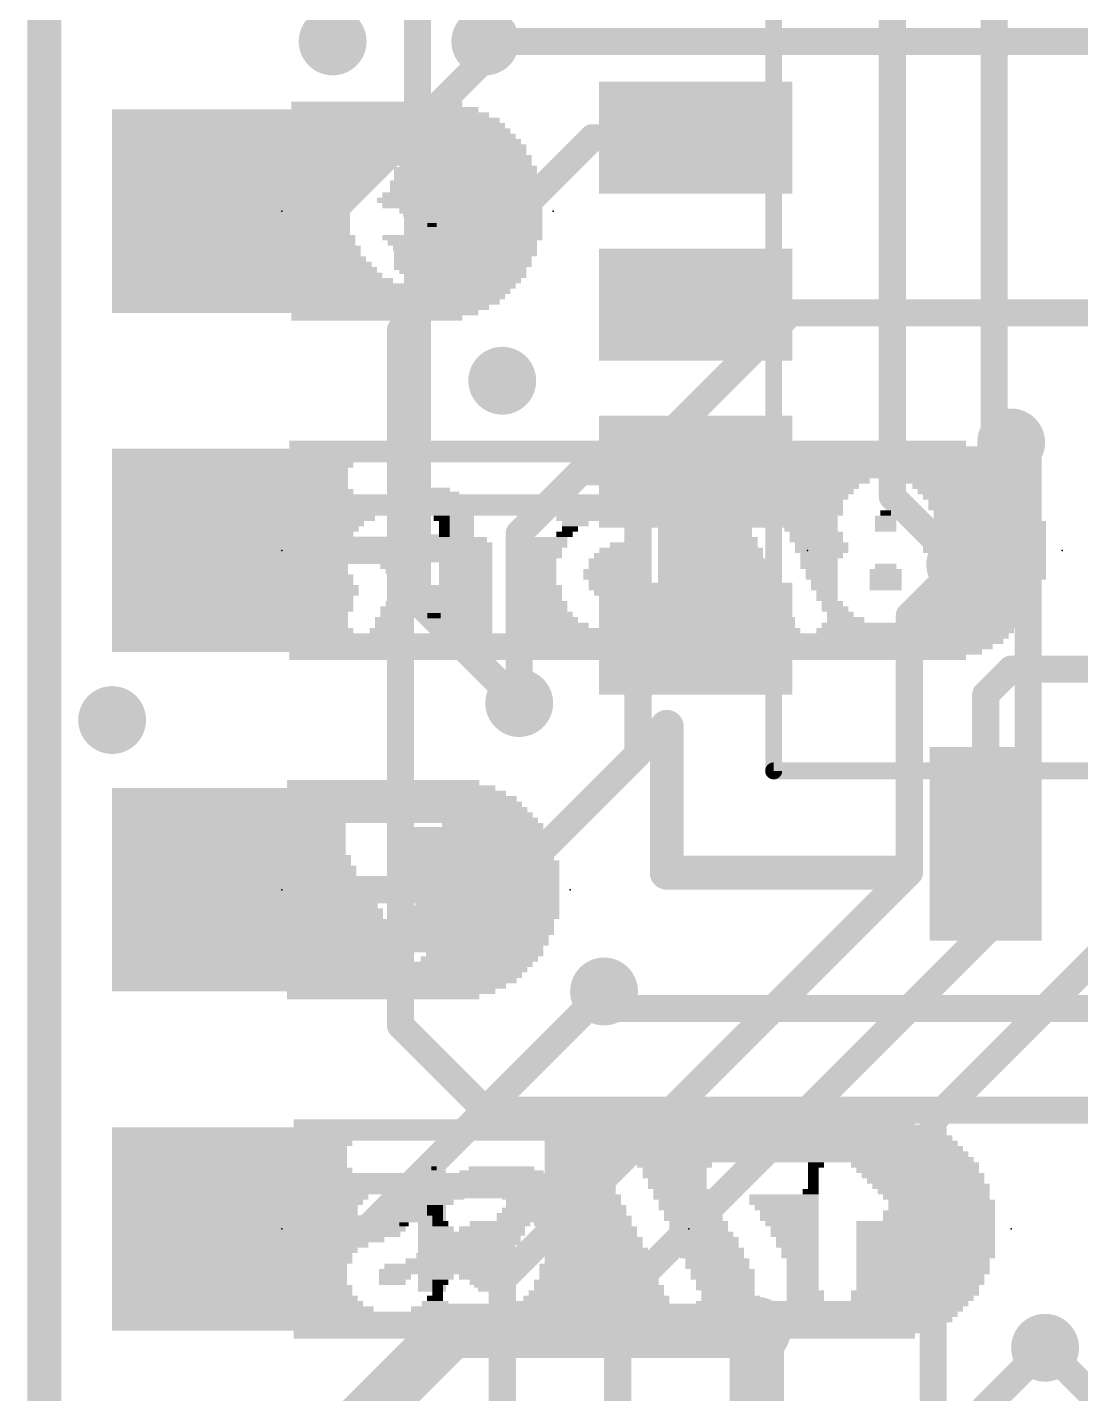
# Model space of a CAD drawing. Extents: x -33 to 53.6, y -19.6 to 58.5.
# Drawn here: x -0.13 to 7.76, y 30.52 to 40.75 of the extents above; entities that cross this region are included whole.
import ezdxf

# ---------------------------------------------------------------- set-up
doc = ezdxf.new("R2010")
doc.units = 0
for name, color, linetype in [('1', 12, 'CONTINUOUS'), ('16', 132, 'CONTINUOUS'), ('17', 110, 'CONTINUOUS'), ('18', 110, 'CONTINUOUS'), ('20', 31, 'CONTINUOUS'), ('21', 41, 'CONTINUOUS'), ('22', 40, 'CONTINUOUS'), ('23', 53, 'CONTINUOUS'), ('24', 53, 'CONTINUOUS'), ('51', 53, 'CONTINUOUS')]:
    doc.layers.add(name, color=color, linetype=linetype)

# ---------------------------------------------------------------- blocks, each defined once
blk = doc.blocks.new('SQUAREP')
blk.add_solid([(-0.5, -0.5), (0.5, -0.5), (-0.5, 0.5), (0.5, 0.5)])
blk = doc.blocks.new('RECT')
blk.add_solid([(-0.5, -0.5), (0.5, -0.5), (-0.5, 0.5), (0.5, 0.5)])
blk = doc.blocks.new('ROUNDV')
at = {"const_width": 0.5}
blk.add_lwpolyline([(0, -0.25, 1), (0, 0.25, 1), (0, -0.25)], format="xyb", dxfattribs=at)

msp = doc.modelspace()

# ---------------------------------------------------------------- linework, layer by layer
at = {"layer": '1'}
for points, const_width in [([(0, 53.213), (0, 0)], 0.254), ([(6.35, 41.1683), (6.35, 37.2313)], 0.2032), ([(7.112, 40.894), (7.112, 37.7647)], 0.2032), ([(3.302, 40.513), (3.302, 40.64)], 0.2032), ([(2.159, 39.37), (3.302, 40.513)], 0.2032), ([(4.1046, 39.9186), (2.667, 38.481)], 0.2032), ([(4.8768, 39.9186), (4.1046, 39.9186)], 0.2032), ([(1.27, 39.37), (2.159, 39.37)], 0.2032), ([(2.667, 38.481), (2.667, 36.83)], 0.2032), ([(7.112, 37.7647), (7.239, 37.6377)], 0.2032), ([(4.0183, 37.4193), (3.556, 36.957)], 0.2032), ([(4.8768, 37.4193), (4.0183, 37.4193)], 0.2032), ([(6.35, 37.2313), (6.858, 36.7233)], 0.2032), ([(3.556, 36.957), (3.556, 35.687)], 0.2032), ([(1.27, 36.83), (2.667, 36.83)], 0.2032), ([(2.667, 36.83), (2.667, 33.274)], 0.2032), ([(7.0485, 35.7505), (7.239, 35.941)], 0.2032), ([(7.239, 35.941), (7.874, 35.941)], 0.2032), ([(7.0485, 34.6329), (7.0485, 35.7505)], 0.2032), ([(4.318, 33.401), (4.191, 33.528)], 0.2032), ([(8.001, 33.401), (4.318, 33.401)], 0.2032), ([(2.667, 33.274), (3.302, 32.639)], 0.2032), ([(3.302, 32.639), (10.2362, 32.639)], 0.2032), ([(1.27, 29.21), (3.048, 30.988)], 0.4064), ([(3.048, 30.988), (5.334, 30.988)], 0.4064), ([(6.731, 30.099), (7.493, 30.861)], 0.2032)]:
    msp.add_lwpolyline(points, dxfattribs=dict(at, const_width=const_width))
for points, const_width in [([(3.3528, 40.64, 1), (3.2512, 40.64)], 0.1016), ([(3.3379, 40.4771, 1), (3.2661, 40.5489)], 0.1016), ([(3.2512, 40.513, 1), (3.3528, 40.513)], 0.1016), ([(4.1046, 39.9694, 1), (4.1046, 39.8678)], 0.1016), ([(4.1406, 39.8827, 1), (4.0687, 39.9546)], 0.1016), ([(4.8768, 39.8678, 1), (4.8768, 39.9694)], 0.1016), ([(1.27, 39.4208, 1), (1.27, 39.3192)], 0.1016), ([(2.1231, 39.4059, 1), (2.1949, 39.3341)], 0.1016), ([(2.159, 39.3192, 1), (2.159, 39.4208)], 0.1016), ([(2.7178, 38.481, 1), (2.6162, 38.481)], 0.1016), ([(2.6311, 38.5169, 1), (2.7029, 38.4451)], 0.1016), ([(7.1479, 37.8006, 1), (7.0761, 37.7288)], 0.1016), ([(7.0612, 37.7647, 1), (7.1628, 37.7647)], 0.1016), ([(7.2031, 37.6018, 1), (7.2749, 37.6736)], 0.1016), ([(4.0183, 37.4701, 1), (4.0183, 37.3685)], 0.1016), ([(4.0542, 37.3834, 1), (3.9824, 37.4552)], 0.1016), ([(4.8768, 37.3685, 1), (4.8768, 37.4701)], 0.1016), ([(6.3859, 37.2672, 1), (6.3141, 37.1954)], 0.1016), ([(6.2992, 37.2313, 1), (6.4008, 37.2313)], 0.1016), ([(3.6068, 36.957, 1), (3.5052, 36.957)], 0.1016), ([(3.5201, 36.9929, 1), (3.5919, 36.9211)], 0.1016), ([(1.27, 36.8808, 1), (1.27, 36.7792)], 0.1016), ([(2.7178, 36.83, 1), (2.6162, 36.83)], 0.1016), ([(2.667, 36.7792, 1), (2.667, 36.8808)], 0.1016), ([(2.6162, 36.83, 1), (2.7178, 36.83)], 0.1016), ([(6.8221, 36.6874, 1), (6.8939, 36.7592)], 0.1016), ([(7.239, 35.9918, 1), (7.239, 35.8902)], 0.1016), ([(7.2749, 35.9051, 1), (7.2031, 35.9769)], 0.1016), ([(7.0993, 35.7505, 1), (6.9977, 35.7505)], 0.1016), ([(7.0126, 35.7864, 1), (7.0844, 35.7146)], 0.1016), ([(3.5052, 35.687, 1), (3.6068, 35.687)], 0.1016), ([(6.9977, 34.6329, 1), (7.0993, 34.6329)], 0.1016), ([(4.2269, 33.5639, 1), (4.1551, 33.4921)], 0.1016), ([(4.318, 33.4518, 1), (4.318, 33.3502)], 0.1016), ([(4.2821, 33.3651, 1), (4.3539, 33.4369)], 0.1016), ([(2.7029, 33.3099, 1), (2.6311, 33.2381)], 0.1016), ([(2.6162, 33.274, 1), (2.7178, 33.274)], 0.1016), ([(3.302, 32.6898, 1), (3.302, 32.5882)], 0.1016), ([(3.2661, 32.6031, 1), (3.3379, 32.6749)], 0.1016), ([(3.048, 31.0896, 1), (3.048, 30.8864)], 0.2032), ([(3.1198, 30.9162, 1), (2.9762, 31.0598)], 0.2032), ([(5.334, 30.8864, 1), (5.334, 31.0896)], 0.2032), ([(7.5289, 30.8251, 1), (7.4571, 30.8969)], 0.1016)]:
    msp.add_lwpolyline(points, format="xyb", dxfattribs=dict(at, const_width=const_width))
at = {"layer": '16'}
for points, const_width in [([(0, 53.213), (0, 0)], 0.254), ([(2.794, 45.466), (2.794, 36.449)], 0.2032), ([(7.874, 40.64), (3.302, 40.64)], 0.2032), ([(5.588, 38.608), (4.445, 37.465)], 0.2032), ([(8.763, 38.608), (5.588, 38.608)], 0.2032), ([(7.366, 37.5107), (7.239, 37.6377)], 0.2032), ([(4.445, 37.465), (4.445, 35.306)], 0.2032), ([(7.366, 37.5107), (7.366, 34.29)], 0.2032), ([(6.477, 36.3423), (6.858, 36.7233)], 0.2032), ([(2.794, 36.449), (3.556, 35.687)], 0.2032), ([(6.477, 36.3423), (6.477, 34.417)], 0.2032), ([(4.445, 35.306), (3.429, 34.29)], 0.2032), ([(3.429, 31.369), (6.477, 34.417)], 0.2032), ([(3.429, 34.29), (1.27, 34.29)], 0.2032), ([(4.2926, 31.2166), (7.366, 34.29)], 0.2032), ([(6.6548, 32.5628), (8.128, 34.036)], 0.2032), ([(4.191, 33.528), (2.413, 31.75)], 0.2032), ([(6.6548, 30.3276), (6.6548, 32.5628)], 0.2032), ([(2.413, 31.75), (1.27, 31.75)], 0.2032), ([(3.429, 31.369), (3.429, 8.89)], 0.2032), ([(4.2926, 8.3566), (4.2926, 31.2166)], 0.2032), ([(5.334, 30.988), (5.334, 23.241)], 0.4064), ([(7.493, 30.861), (8.509, 29.845)], 0.2032)]:
    msp.add_lwpolyline(points, dxfattribs=dict(at, const_width=const_width))
for points, const_width in [([(3.302, 40.6908, 1), (3.302, 40.5892)], 0.1016), ([(5.588, 38.6588, 1), (5.588, 38.5572)], 0.1016), ([(5.6239, 38.5721, 1), (5.5521, 38.6439)], 0.1016), ([(7.2749, 37.6736, 1), (7.2031, 37.6018)], 0.1016), ([(4.4958, 37.465, 1), (4.3942, 37.465)], 0.1016), ([(4.4091, 37.5009, 1), (4.4809, 37.4291)], 0.1016), ([(7.4168, 37.5107, 1), (7.3152, 37.5107)], 0.1016), ([(7.3301, 37.4748, 1), (7.4019, 37.5466)], 0.1016), ([(6.8939, 36.6874, 1), (6.8221, 36.7592)], 0.1016), ([(2.8299, 36.4849, 1), (2.7581, 36.4131)], 0.1016), ([(2.7432, 36.449, 1), (2.8448, 36.449)], 0.1016), ([(6.5278, 36.3423, 1), (6.4262, 36.3423)], 0.1016), ([(6.4411, 36.3782, 1), (6.5129, 36.3064)], 0.1016), ([(3.5201, 35.6511, 1), (3.5919, 35.7229)], 0.1016), ([(4.4809, 35.2701, 1), (4.4091, 35.3419)], 0.1016), ([(4.3942, 35.306, 1), (4.4958, 35.306)], 0.1016), ([(6.5129, 34.3811, 1), (6.4411, 34.4529)], 0.1016), ([(1.27, 34.3408, 1), (1.27, 34.2392)], 0.1016), ([(3.3931, 34.3259, 1), (3.4649, 34.2541)], 0.1016), ([(3.429, 34.2392, 1), (3.429, 34.3408)], 0.1016), ([(6.4262, 34.417, 1), (6.5278, 34.417)], 0.1016), ([(7.4019, 34.2541, 1), (7.3301, 34.3259)], 0.1016), ([(7.3152, 34.29, 1), (7.4168, 34.29)], 0.1016), ([(4.2269, 33.4921, 1), (4.1551, 33.5639)], 0.1016), ([(6.7056, 32.5628, 1), (6.604, 32.5628)], 0.1016), ([(6.6189, 32.5987, 1), (6.6907, 32.5269)], 0.1016), ([(1.27, 31.8008, 1), (1.27, 31.6992)], 0.1016), ([(2.3771, 31.7859, 1), (2.4489, 31.7141)], 0.1016), ([(2.413, 31.6992, 1), (2.413, 31.8008)], 0.1016), ([(3.4798, 31.369, 1), (3.3782, 31.369)], 0.1016), ([(3.3931, 31.4049, 1), (3.4649, 31.3331)], 0.1016), ([(4.3434, 31.2166, 1), (4.2418, 31.2166)], 0.1016), ([(4.2567, 31.2525, 1), (4.3285, 31.1807)], 0.1016), ([(5.4356, 30.988, 1), (5.2324, 30.988)], 0.2032), ([(7.5289, 30.8969, 1), (7.4571, 30.8251)], 0.1016)]:
    msp.add_lwpolyline(points, format="xyb", dxfattribs=dict(at, const_width=const_width))
at = {"layer": '20', "const_width": 0.2032}
msp.add_lwpolyline([(0, 55.88), (0, 2.54)], dxfattribs=at)
at = {"layer": '21', "const_width": 0.254}
for points in [[(4.6609, 34.417), (4.6609, 35.5092)], [(6.4008, 34.417), (4.6609, 34.417)]]:
    msp.add_lwpolyline(points, dxfattribs=at)
at = {"layer": '21', "const_width": 0.127}
for points in [[(4.7244, 35.5092, 1), (4.5974, 35.5092)], [(4.6609, 34.4805, 1), (4.6609, 34.3535)], [(4.5974, 34.417, 1), (4.7244, 34.417)], [(6.4008, 34.3535, 1), (6.4008, 34.4805)]]:
    msp.add_lwpolyline(points, format="xyb", dxfattribs=at)
at = {"layer": '23'}
for p in [(1.778, 39.37), (1.778, 36.83), (1.778, 34.29), (1.778, 31.75)]:
    msp.add_point(p, dxfattribs=at)
at = {"layer": '24'}
for p in [(3.81, 39.37), (5.715, 36.83), (7.62, 36.83), (3.937, 34.29), (4.826, 31.75), (7.239, 31.75)]:
    msp.add_point(p, dxfattribs=at)
at = {"layer": '51', "const_width": 0.127}
for points in [[(5.461, 35.179), (5.461, 49.6062)], [(17.399, 35.179), (5.461, 35.179)]]:
    msp.add_lwpolyline(points, dxfattribs=at)
at = {"layer": '51', "const_width": 0.0635}
for points in [[(5.461, 35.2108, 1), (5.461, 35.1472)], [(5.4293, 35.179, 1), (5.4928, 35.179)]]:
    msp.add_lwpolyline(points, format="xyb", dxfattribs=at)

# ---------------------------------------------------------------- block references
at = {"layer": '1', "xscale": 1.4478, "yscale": 0.8382}
for p in [(4.8768, 39.9186), (4.8768, 38.669), (4.8768, 37.4193), (4.8768, 36.1696)]:
    msp.add_blockref('RECT', p, dxfattribs=at)
at = {"layer": '1', "xscale": 1.4478, "yscale": 0.8382, "rotation": 90}
msp.add_blockref('RECT', (7.0485, 34.6329), dxfattribs=at)
at = {"layer": '17', "xscale": 1.524, "yscale": 1.524, "rotation": 90}
for p in [(1.27, 39.37), (1.27, 39.37), (1.27, 36.83), (1.27, 36.83), (1.27, 34.29), (1.27, 34.29), (1.27, 31.75), (1.27, 31.75)]:
    msp.add_blockref('SQUAREP', p, dxfattribs=at)
at = {"layer": '18', "xscale": 0.508, "yscale": 0.508}
for p in [(2.159, 40.64), (2.159, 40.64), (3.302, 40.64), (3.302, 40.64), (3.429, 38.1), (3.429, 38.1), (7.239, 37.6377), (7.239, 37.6377), (6.858, 36.7233), (6.858, 36.7233), (3.556, 35.687), (3.556, 35.687), (0.508, 35.56), (0.508, 35.56), (4.191, 33.528), (4.191, 33.528), (5.334, 30.988), (5.334, 30.988), (7.493, 30.861), (7.493, 30.861)]:
    msp.add_blockref('ROUNDV', p, dxfattribs=at)
at = {"layer": '21'}
for p, xscale, yscale in [((2.918, 39.79), 0.38, 0.04), ((2.918, 39.825), 0.24, 0.03), ((2.898, 39.685), 0.56, 0.03), ((2.918, 39.72), 0.52, 0.04), ((2.918, 39.755), 0.46, 0.03), ((2.708, 39.58), 0.24, 0.04), ((2.918, 39.65), 0.6, 0.04), ((2.743, 39.615), 0.25, 0.03), ((3.093, 39.615), 0.25, 0.03), ((3.128, 39.58), 0.24, 0.04), ((2.708, 39.545), 0.24, 0.03), ((2.708, 39.51), 0.24, 0.04), ((2.728, 39.475), 0.28, 0.03), ((3.093, 39.475), 0.31, 0.03), ((3.128, 39.545), 0.24, 0.03), ((3.128, 39.51), 0.24, 0.04), ((2.933, 39.44), 0.63, 0.04), ((2.933, 39.405), 0.63, 0.03), ((2.953, 39.37), 0.59, 0.04), ((2.968, 39.335), 0.56, 0.03), ((2.988, 39.3), 0.46, 0.04), ((2.903, 39.265), 0.07, 0.03), ((3.093, 39.265), 0.25, 0.03), ((3.038, 39.16), 0.28, 0.04), ((3.058, 39.195), 0.24, 0.03), ((3.093, 39.23), 0.25, 0.04), ((2.883, 39.09), 0.53, 0.04), ((2.938, 39.125), 0.42, 0.03), ((2.863, 39.055), 0.49, 0.03), ((2.848, 39.02), 0.46, 0.04), ((2.828, 38.985), 0.42, 0.03), ((2.793, 38.95), 0.35, 0.04), ((2.778, 38.915), 0.24, 0.03), ((2.918, 37.25), 0.38, 0.04), ((2.918, 37.285), 0.24, 0.03), ((2.918, 37.145), 0.6, 0.03), ((2.918, 37.11), 0.6, 0.04), ((2.918, 37.18), 0.52, 0.04), ((2.918, 37.215), 0.46, 0.03), ((2.743, 37.075), 0.25, 0.03), ((2.723, 37.04), 0.21, 0.04), ((3.078, 37.075), 0.28, 0.03), ((3.113, 37.04), 0.21, 0.04), ((2.708, 37.005), 0.24, 0.03), ((2.743, 36.97), 0.25, 0.04), ((2.918, 36.935), 0.6, 0.03), ((3.093, 36.97), 0.25, 0.04), ((3.113, 37.005), 0.21, 0.03), ((2.918, 36.9), 0.52, 0.04), ((2.918, 36.865), 0.52, 0.03), ((2.918, 36.83), 0.52, 0.04), ((2.728, 36.725), 0.28, 0.03), ((2.918, 36.795), 0.6, 0.03), ((2.918, 36.76), 0.6, 0.04), ((3.108, 36.725), 0.28, 0.03), ((2.708, 36.69), 0.24, 0.04), ((2.708, 36.655), 0.24, 0.03), ((2.708, 36.62), 0.24, 0.04), ((3.128, 36.69), 0.24, 0.04), ((3.128, 36.655), 0.24, 0.03), ((3.128, 36.62), 0.24, 0.04), ((2.708, 36.585), 0.24, 0.03), ((2.918, 36.55), 0.66, 0.04), ((2.918, 36.515), 0.6, 0.03), ((3.128, 36.585), 0.24, 0.03), ((2.918, 36.48), 0.6, 0.04), ((2.918, 36.445), 0.52, 0.03), ((2.918, 36.41), 0.46, 0.04), ((2.918, 36.375), 0.32, 0.03), ((2.918, 36.34), 0.1, 0.04), ((2.918, 34.71), 0.66, 0.04), ((2.918, 34.675), 0.66, 0.03), ((2.933, 34.745), 0.49, 0.03), ((2.918, 34.64), 0.66, 0.04), ((2.918, 34.605), 0.66, 0.03), ((2.918, 34.57), 0.66, 0.04), ((2.933, 34.535), 0.63, 0.03), ((3.093, 34.5), 0.25, 0.04), ((3.093, 34.465), 0.25, 0.03), ((3.008, 34.36), 0.28, 0.04), ((3.038, 34.395), 0.28, 0.03), ((3.058, 34.43), 0.24, 0.04), ((2.968, 34.29), 0.28, 0.04), ((2.968, 34.255), 0.28, 0.03), ((3.008, 34.325), 0.28, 0.03), ((2.898, 34.15), 0.28, 0.04), ((2.938, 34.22), 0.28, 0.04), ((2.918, 34.185), 0.24, 0.03), ((2.868, 34.08), 0.28, 0.04), ((2.883, 34.115), 0.25, 0.03), ((2.848, 34.045), 0.24, 0.03), ((2.848, 34.01), 0.24, 0.04), ((2.848, 33.975), 0.24, 0.03), ((2.833, 33.94), 0.21, 0.04), ((2.833, 33.905), 0.21, 0.03), ((2.833, 33.87), 0.21, 0.04), ((2.833, 33.835), 0.21, 0.03), ((2.918, 32.205), 0.04, 0.03), ((3.423, 32.205), 0.49, 0.03), ((2.868, 32.1), 0.28, 0.04), ((2.903, 32.135), 0.21, 0.03), ((2.918, 32.17), 0.18, 0.04), ((3.428, 32.135), 0.7, 0.03), ((3.428, 32.1), 0.7, 0.04), ((3.423, 32.17), 0.63, 0.04), ((2.833, 32.03), 0.35, 0.04), ((2.848, 32.065), 0.32, 0.03), ((3.428, 32.065), 0.7, 0.03), ((3.408, 32.03), 0.66, 0.04), ((2.778, 31.925), 0.46, 0.03), ((2.798, 31.96), 0.42, 0.04), ((2.813, 31.995), 0.39, 0.03), ((3.423, 31.995), 0.63, 0.03), ((3.598, 31.96), 0.28, 0.04), ((3.583, 31.925), 0.25, 0.03), ((2.778, 31.89), 0.46, 0.04), ((2.798, 31.855), 0.42, 0.03), ((2.813, 31.82), 0.39, 0.04), ((3.528, 31.855), 0.28, 0.03), ((3.528, 31.82), 0.28, 0.04), ((3.568, 31.89), 0.28, 0.04), ((2.693, 31.785), 0.07, 0.03), ((2.903, 31.785), 0.21, 0.03), ((2.903, 31.75), 0.21, 0.04), ((2.903, 31.715), 0.21, 0.03), ((3.458, 31.715), 0.28, 0.03), ((3.498, 31.785), 0.28, 0.03), ((3.478, 31.75), 0.24, 0.04), ((2.903, 31.68), 0.21, 0.04), ((2.903, 31.645), 0.21, 0.03), ((2.903, 31.61), 0.21, 0.04), ((3.388, 31.61), 0.28, 0.04), ((3.428, 31.68), 0.28, 0.04), ((3.428, 31.645), 0.28, 0.03), ((2.903, 31.575), 0.21, 0.03), ((2.903, 31.54), 0.21, 0.04), ((2.903, 31.505), 0.21, 0.03), ((3.358, 31.505), 0.28, 0.03), ((3.373, 31.575), 0.25, 0.03), ((3.373, 31.54), 0.25, 0.04), ((2.903, 31.47), 0.21, 0.04), ((2.903, 31.435), 0.21, 0.03), ((2.903, 31.4), 0.21, 0.04), ((3.338, 31.47), 0.24, 0.04), ((3.338, 31.435), 0.24, 0.03), ((3.338, 31.4), 0.24, 0.04), ((2.903, 31.365), 0.21, 0.03), ((2.903, 31.33), 0.21, 0.04), ((2.903, 31.295), 0.21, 0.03), ((3.338, 31.365), 0.24, 0.03), ((3.338, 31.33), 0.24, 0.04), ((3.338, 31.295), 0.18, 0.03)]:
    msp.add_blockref('RECT', p, dxfattribs=dict(at, xscale=xscale, yscale=yscale))
at = {"layer": '22', "yscale": 0.04, "rotation": 180}
for p, xscale in [((2.49, 40.17), 1.28), ((2.55, 40.13), 1.4), ((2.59, 40.09), 1.48), ((2.63, 40.05), 1.56), ((2.65, 40.01), 1.6), ((2.67, 39.97), 1.64), ((2.69, 39.93), 1.68), ((2.71, 39.89), 1.72), ((2.73, 39.85), 1.76), ((2.73, 39.81), 1.76), ((2.75, 39.77), 1.8), ((2.75, 39.73), 1.8), ((2.15, 39.69), 0.6), ((3.21, 39.69), 0.96), ((2.13, 39.65), 0.56), ((2.11, 39.61), 0.52), ((2.09, 39.57), 0.48), ((3.25, 39.65), 0.88), ((3.27, 39.61), 0.84), ((3.29, 39.57), 0.88), ((2.09, 39.53), 0.48), ((2.07, 39.49), 0.44), ((2.61, 39.49), 0.16), ((3.31, 39.53), 0.84), ((3.31, 39.49), 0.84), ((2.07, 39.45), 0.44), ((2.07, 39.41), 0.44), ((2.07, 39.37), 0.44), ((2.59, 39.45), 0.2), ((2.61, 39.41), 0.16), ((3.31, 39.45), 0.84), ((3.31, 39.41), 0.84), ((3.31, 39.37), 0.84), ((2.07, 39.33), 0.44), ((2.07, 39.29), 0.44), ((3.29, 39.33), 0.88), ((3.29, 39.29), 0.88), ((2.07, 39.25), 0.44), ((2.07, 39.21), 0.44), ((2.09, 39.17), 0.48), ((3.13, 39.17), 1.2), ((3.27, 39.25), 0.92), ((2.09, 39.13), 0.48), ((2.11, 39.09), 0.52), ((3.13, 39.13), 1.12), ((3.15, 39.09), 1.08), ((2.11, 39.05), 0.52), ((2.13, 39.01), 0.56), ((2.15, 38.97), 0.6), ((3.25, 39.01), 0.8), ((3.27, 38.97), 0.76), ((2.17, 38.93), 0.64), ((2.19, 38.89), 0.68), ((2.23, 38.85), 0.76), ((3.21, 38.85), 0.72), ((3.25, 38.93), 0.72), ((3.25, 38.89), 0.72), ((2.69, 38.81), 1.68), ((2.67, 38.77), 1.64), ((2.65, 38.73), 1.6), ((2.63, 38.69), 1.56), ((2.59, 38.65), 1.48), ((2.55, 38.61), 1.4), ((2.49, 38.57), 1.28), ((3.455, 37.63), 3.24), ((5.82, 37.63), 2.16), ((3.455, 37.59), 3.24), ((3.455, 37.55), 3.24), ((5.88, 37.59), 2.28), ((5.92, 37.55), 2.36), ((3.455, 37.51), 3.24), ((2.075, 37.47), 0.48), ((2.055, 37.43), 0.44), ((4.855, 37.47), 0.44), ((4.875, 37.43), 0.4), ((5.96, 37.51), 2.44), ((5.98, 37.47), 2.48), ((6, 37.43), 2.52), ((2.055, 37.39), 0.44), ((2.055, 37.35), 0.44), ((4.875, 37.39), 0.4), ((4.875, 37.35), 0.4), ((4.98, 37.39), 0.48), ((4.96, 37.35), 0.44), ((6.32, 37.39), 1.96), ((5.78, 37.35), 0.8), ((6.88, 37.35), 0.92), ((2.055, 37.31), 0.44), ((2.075, 37.27), 0.48), ((3.455, 37.23), 3.24), ((4.855, 37.27), 0.44), ((4.875, 37.31), 0.4), ((4.94, 37.31), 0.4), ((4.94, 37.27), 0.4), ((4.96, 37.23), 0.44), ((5.74, 37.31), 0.72), ((5.74, 37.27), 0.64), ((5.72, 37.23), 0.6), ((6.94, 37.31), 0.88), ((6.96, 37.27), 0.84), ((7, 37.23), 0.84), ((3.455, 37.19), 3.24), ((3.455, 37.15), 3.24), ((3.455, 37.11), 3.24), ((4.96, 37.19), 0.44), ((4.98, 37.15), 0.48), ((4.98, 37.11), 0.48), ((5.72, 37.19), 0.52), ((5.72, 37.15), 0.52), ((5.74, 37.11), 0.48), ((6.3, 37.11), 0.08), ((7.02, 37.19), 0.8), ((7.04, 37.15), 0.84), ((7.06, 37.11), 0.8), ((2.155, 37.07), 0.64), ((2.115, 37.03), 0.56), ((2.975, 37.07), 0.12), ((2.995, 37.03), 0.08), ((3.995, 37.07), 0.32), ((3.975, 37.03), 0.2), ((4.835, 37.07), 0.48), ((4.835, 37.03), 0.48), ((5, 37.07), 0.52), ((5, 37.03), 0.52), ((5.72, 37.07), 0.44), ((5.74, 37.03), 0.4), ((6.3, 37.07), 0.16), ((6.3, 37.03), 0.16), ((7.06, 37.07), 0.8), ((7.08, 37.03), 0.84), ((2.095, 36.99), 0.52), ((2.075, 36.95), 0.48), ((2.075, 36.91), 0.48), ((2.995, 36.99), 0.08), ((2.995, 36.95), 0.08), ((3.135, 36.91), 0.36), ((3.735, 36.91), 0.36), ((3.895, 36.95), 0.12), ((3.935, 36.99), 0.12), ((4.835, 36.99), 0.48), ((4.835, 36.95), 0.48), ((4.835, 36.91), 0.48), ((5.02, 36.99), 0.56), ((5.02, 36.95), 0.56), ((5.04, 36.91), 0.6), ((5.74, 36.99), 0.4), ((5.78, 36.95), 0.4), ((5.78, 36.91), 0.4), ((6.3, 36.99), 0.16), ((7.06, 36.95), 0.88), ((7.06, 36.91), 0.88), ((7.08, 36.99), 0.84), ((2.055, 36.87), 0.44), ((2.055, 36.83), 0.44), ((2.635, 36.83), 0.24), ((2.635, 36.87), 0.16), ((3.155, 36.87), 0.4), ((3.155, 36.83), 0.4), ((3.735, 36.87), 0.36), ((3.715, 36.83), 0.32), ((4.275, 36.83), 0.24), ((4.315, 36.87), 0.16), ((4.835, 36.87), 0.48), ((4.835, 36.83), 0.48), ((5.04, 36.87), 0.6), ((5.06, 36.83), 0.64), ((5.82, 36.87), 0.4), ((5.82, 36.83), 0.4), ((7.04, 36.87), 0.92), ((7.04, 36.83), 0.92), ((2.055, 36.79), 0.44), ((2.055, 36.75), 0.44), ((2.055, 36.71), 0.44), ((2.615, 36.79), 0.28), ((2.615, 36.75), 0.28), ((2.635, 36.71), 0.24), ((3.155, 36.79), 0.4), ((3.155, 36.75), 0.4), ((3.155, 36.71), 0.4), ((3.715, 36.79), 0.32), ((3.695, 36.75), 0.28), ((3.695, 36.71), 0.28), ((4.235, 36.75), 0.32), ((4.235, 36.71), 0.32), ((4.255, 36.79), 0.28), ((4.835, 36.79), 0.48), ((4.835, 36.75), 0.48), ((4.835, 36.71), 0.48), ((5.06, 36.79), 0.64), ((5.08, 36.75), 0.68), ((5.08, 36.71), 0.68), ((5.82, 36.79), 0.32), ((5.8, 36.75), 0.28), ((5.8, 36.71), 0.28), ((6.3, 36.71), 0.16), ((7.06, 36.79), 0.88), ((7.08, 36.75), 0.84), ((7.08, 36.71), 0.84), ((2.055, 36.67), 0.44), ((2.075, 36.63), 0.48), ((2.635, 36.67), 0.16), ((3.155, 36.67), 0.4), ((3.155, 36.63), 0.4), ((3.695, 36.67), 0.28), ((3.695, 36.63), 0.28), ((4.215, 36.67), 0.36), ((4.215, 36.63), 0.36), ((4.835, 36.67), 0.48), ((4.835, 36.63), 0.48), ((5.1, 36.67), 0.72), ((5.1, 36.63), 0.72), ((5.82, 36.67), 0.24), ((5.82, 36.63), 0.24), ((6.3, 36.67), 0.24), ((6.3, 36.63), 0.24), ((7.08, 36.67), 0.84), ((7.1, 36.63), 0.8), ((2.075, 36.59), 0.48), ((2.095, 36.55), 0.52), ((2.095, 36.51), 0.52), ((3.155, 36.59), 0.4), ((3.155, 36.55), 0.4), ((3.155, 36.51), 0.4), ((3.695, 36.59), 0.28), ((3.715, 36.55), 0.32), ((3.715, 36.51), 0.32), ((4.235, 36.59), 0.32), ((4.235, 36.55), 0.32), ((4.255, 36.51), 0.28), ((4.835, 36.59), 0.48), ((4.835, 36.55), 0.48), ((4.835, 36.51), 0.48), ((5.1, 36.59), 0.72), ((5.12, 36.55), 0.76), ((5.12, 36.51), 0.76), ((5.84, 36.59), 0.2), ((5.84, 36.55), 0.2), ((5.86, 36.51), 0.16), ((6.3, 36.59), 0.24), ((6.3, 36.55), 0.24), ((7.06, 36.59), 0.8), ((7.06, 36.55), 0.8), ((7.06, 36.51), 0.8), ((2.075, 36.47), 0.48), ((2.075, 36.43), 0.48), ((2.655, 36.43), 0.2), ((3.155, 36.47), 0.4), ((3.155, 36.43), 0.4), ((3.715, 36.47), 0.32), ((3.735, 36.43), 0.36), ((4.275, 36.47), 0.24), ((4.315, 36.43), 0.16), ((4.835, 36.47), 0.48), ((4.835, 36.43), 0.48), ((5.14, 36.47), 0.8), ((5.14, 36.43), 0.8), ((5.86, 36.47), 0.16), ((5.9, 36.43), 0.16), ((7.02, 36.43), 0.8), ((7.04, 36.47), 0.76), ((2.075, 36.39), 0.48), ((2.055, 36.35), 0.44), ((2.055, 36.31), 0.44), ((2.615, 36.31), 0.28), ((2.635, 36.39), 0.24), ((2.635, 36.35), 0.24), ((3.155, 36.39), 0.4), ((3.155, 36.35), 0.4), ((3.155, 36.31), 0.4), ((3.735, 36.39), 0.36), ((3.755, 36.35), 0.4), ((3.775, 36.31), 0.44), ((4.835, 36.39), 0.48), ((4.835, 36.35), 0.48), ((4.835, 36.31), 0.48), ((5.16, 36.39), 0.84), ((5.16, 36.35), 0.84), ((5.18, 36.31), 0.88), ((5.92, 36.39), 0.2), ((5.96, 36.35), 0.2), ((6, 36.31), 0.28), ((6.9, 36.31), 0.88), ((6.96, 36.35), 0.84), ((6.98, 36.39), 0.8), ((2.055, 36.27), 0.44), ((2.075, 36.23), 0.48), ((3.455, 36.19), 3.24), ((2.595, 36.23), 0.32), ((2.615, 36.27), 0.28), ((3.135, 36.23), 0.44), ((3.155, 36.27), 0.4), ((3.835, 36.23), 0.64), ((3.815, 36.27), 0.52), ((4.815, 36.23), 0.52), ((4.835, 36.27), 0.48), ((5.18, 36.27), 0.88), ((5.2, 36.23), 0.92), ((5.98, 36.19), 2.48), ((6.52, 36.23), 1.48), ((6.56, 36.27), 1.48), ((3.455, 36.15), 3.24), ((3.455, 36.11), 3.24), ((5.96, 36.15), 2.44), ((5.92, 36.11), 2.36), ((3.455, 36.07), 3.24), ((3.455, 36.03), 3.24), ((5.88, 36.07), 2.28), ((5.82, 36.03), 2.16), ((2.537, 35.09), 1.44), ((2.597, 35.05), 1.56), ((2.637, 35.01), 1.64), ((2.677, 34.97), 1.72), ((2.697, 34.93), 1.76), ((2.717, 34.89), 1.8), ((2.737, 34.85), 1.84), ((2.757, 34.81), 1.88), ((2.037, 34.77), 0.44), ((3.357, 34.77), 0.76), ((2.037, 34.73), 0.44), ((2.037, 34.69), 0.44), ((3.377, 34.73), 0.72), ((3.397, 34.69), 0.76), ((2.037, 34.65), 0.44), ((2.037, 34.61), 0.44), ((2.037, 34.57), 0.44), ((3.397, 34.57), 0.84), ((3.397, 34.65), 0.76), ((3.417, 34.61), 0.8), ((2.057, 34.53), 0.48), ((2.057, 34.49), 0.48), ((2.077, 34.45), 0.52), ((3.197, 34.53), 1.24), ((3.217, 34.49), 1.28), ((3.237, 34.45), 1.24), ((2.077, 34.41), 0.52), ((2.097, 34.37), 0.56), ((3.257, 34.41), 1.2), ((3.257, 34.37), 1.2), ((2.117, 34.33), 0.6), ((2.117, 34.29), 0.6), ((2.137, 34.25), 0.64), ((3.277, 34.33), 1.16), ((3.297, 34.29), 1.12), ((3.297, 34.25), 1.12), ((2.137, 34.21), 0.64), ((2.157, 34.17), 0.68), ((3.317, 34.21), 1.08), ((3.317, 34.17), 1.08), ((2.177, 34.13), 0.72), ((2.177, 34.09), 0.72), ((2.197, 34.05), 0.76), ((3.337, 34.13), 1.04), ((3.337, 34.09), 1.04), ((2.197, 34.01), 0.76), ((2.197, 33.97), 0.76), ((3.337, 34.01), 0.96), ((3.337, 33.97), 0.96), ((2.217, 33.93), 0.8), ((2.217, 33.89), 0.8), ((2.217, 33.85), 0.8), ((3.317, 33.93), 0.92), ((3.317, 33.89), 0.92), ((3.297, 33.85), 0.88), ((2.217, 33.81), 0.8), ((2.237, 33.77), 0.84), ((3.257, 33.77), 0.88), ((3.297, 33.81), 0.88), ((2.737, 33.73), 1.84), ((2.717, 33.69), 1.8), ((2.697, 33.65), 1.76), ((2.677, 33.61), 1.72), ((2.637, 33.57), 1.64), ((2.597, 33.53), 1.56), ((2.537, 33.49), 1.44), ((3.006, 32.55), 2.28), ((3.006, 32.51), 2.28), ((5.159, 32.55), 2.72), ((5.219, 32.51), 2.84), ((3.006, 32.47), 2.28), ((3.006, 32.43), 2.28), ((5.259, 32.47), 2.92), ((5.299, 32.43), 3), ((2.086, 32.39), 0.44), ((2.066, 32.35), 0.4), ((2.066, 32.31), 0.4), ((3.946, 32.39), 0.4), ((3.946, 32.35), 0.4), ((3.946, 32.31), 0.4), ((5.319, 32.39), 3.04), ((5.339, 32.35), 3.08), ((4.039, 32.31), 0.48), ((5.659, 32.31), 2.52), ((2.066, 32.27), 0.4), ((2.066, 32.23), 0.4), ((3.946, 32.27), 0.4), ((3.946, 32.23), 0.4), ((4.019, 32.27), 0.44), ((3.999, 32.23), 0.4), ((5.699, 32.27), 2.52), ((4.719, 32.23), 0.56), ((5.779, 32.23), 0.12), ((6.519, 32.23), 0.96), ((2.086, 32.19), 0.44), ((3.006, 32.15), 2.28), ((3.006, 32.11), 2.28), ((3.946, 32.19), 0.4), ((3.999, 32.19), 0.4), ((4.019, 32.15), 0.44), ((4.019, 32.11), 0.44), ((4.719, 32.19), 0.48), ((4.719, 32.15), 0.48), ((4.739, 32.11), 0.44), ((5.759, 32.19), 0.08), ((5.759, 32.15), 0.08), ((5.759, 32.11), 0.08), ((6.539, 32.19), 0.92), ((6.579, 32.15), 0.92), ((6.599, 32.11), 0.88), ((3.006, 32.07), 2.28), ((3.006, 32.03), 2.28), ((4.039, 32.07), 0.48), ((4.039, 32.03), 0.48), ((4.739, 32.07), 0.44), ((4.779, 32.03), 0.44), ((5.739, 32.03), 0.12), ((5.759, 32.07), 0.08), ((6.639, 32.07), 0.88), ((6.659, 32.03), 0.84), ((2.146, 31.99), 0.56), ((2.126, 31.95), 0.52), ((2.106, 31.91), 0.48), ((2.946, 31.99), 0.4), ((2.946, 31.95), 0.24), ((2.926, 31.91), 0.12), ((3.786, 31.99), 0.72), ((3.826, 31.95), 0.64), ((3.866, 31.91), 0.56), ((4.059, 31.99), 0.52), ((4.059, 31.95), 0.52), ((4.079, 31.91), 0.56), ((4.779, 31.99), 0.44), ((4.799, 31.95), 0.4), ((4.819, 31.91), 0.44), ((5.539, 31.99), 0.52), ((5.539, 31.95), 0.52), ((5.559, 31.91), 0.48), ((6.679, 31.99), 0.8), ((6.719, 31.95), 0.8), ((6.719, 31.91), 0.8), ((2.106, 31.87), 0.48), ((2.106, 31.83), 0.48), ((2.126, 31.79), 0.52), ((2.586, 31.79), 0.16), ((2.926, 31.87), 0.12), ((2.946, 31.83), 0.08), ((2.966, 31.79), 0.12), ((3.286, 31.79), 0.2), ((3.886, 31.87), 0.52), ((3.906, 31.83), 0.48), ((3.906, 31.79), 0.48), ((4.079, 31.87), 0.56), ((4.099, 31.83), 0.6), ((4.099, 31.79), 0.6), ((4.839, 31.87), 0.4), ((4.859, 31.83), 0.44), ((4.899, 31.79), 0.44), ((5.579, 31.87), 0.44), ((5.579, 31.83), 0.44), ((5.599, 31.79), 0.4), ((6.599, 31.79), 1.04), ((6.699, 31.87), 0.84), ((6.699, 31.83), 0.84), ((2.286, 31.75), 0.84), ((2.266, 31.71), 0.8), ((2.986, 31.75), 0.16), ((3.186, 31.71), 0.56), ((3.266, 31.75), 0.32), ((3.926, 31.75), 0.44), ((3.926, 31.71), 0.44), ((4.119, 31.75), 0.64), ((4.119, 31.71), 0.64), ((4.899, 31.75), 0.44), ((4.939, 31.71), 0.44), ((5.619, 31.75), 0.36), ((5.619, 31.71), 0.36), ((6.599, 31.75), 1.04), ((6.599, 31.71), 1.04), ((2.206, 31.67), 0.68), ((2.146, 31.63), 0.56), ((2.106, 31.59), 0.48), ((3.186, 31.59), 0.72), ((3.186, 31.67), 0.64), ((3.186, 31.63), 0.64), ((3.926, 31.67), 0.44), ((3.946, 31.63), 0.4), ((3.946, 31.59), 0.4), ((4.139, 31.67), 0.68), ((4.139, 31.63), 0.68), ((4.159, 31.59), 0.72), ((4.959, 31.67), 0.48), ((4.959, 31.63), 0.48), ((4.999, 31.59), 0.48), ((5.639, 31.67), 0.32), ((5.639, 31.63), 0.32), ((5.659, 31.59), 0.28), ((6.599, 31.67), 1.04), ((6.599, 31.63), 1.04), ((6.599, 31.59), 1.04), ((2.086, 31.55), 0.44), ((2.086, 31.51), 0.44), ((3.106, 31.51), 0.8), ((3.166, 31.55), 0.76), ((3.946, 31.55), 0.4), ((3.946, 31.51), 0.4), ((4.159, 31.55), 0.72), ((4.159, 31.51), 0.72), ((4.999, 31.55), 0.48), ((5.039, 31.51), 0.48), ((5.659, 31.55), 0.28), ((5.679, 31.51), 0.24), ((6.599, 31.55), 1.04), ((2.066, 31.47), 0.4), ((2.066, 31.43), 0.4), ((2.066, 31.39), 0.4), ((2.986, 31.43), 0.96), ((2.626, 31.39), 0.24), ((3.026, 31.47), 0.96), ((2.966, 31.39), 0.2), ((3.286, 31.39), 0.36), ((3.926, 31.47), 0.44), ((3.926, 31.43), 0.44), ((3.926, 31.39), 0.44), ((4.179, 31.47), 0.76), ((4.179, 31.43), 0.76), ((4.199, 31.39), 0.8), ((5.039, 31.47), 0.48), ((5.079, 31.43), 0.48), ((5.079, 31.39), 0.48), ((5.679, 31.47), 0.24), ((5.679, 31.43), 0.24), ((5.679, 31.39), 0.24), ((6.559, 31.39), 0.96), ((2.066, 31.35), 0.4), ((2.086, 31.31), 0.44), ((2.606, 31.35), 0.2), ((2.966, 31.35), 0.12), ((2.946, 31.31), 0.08), ((3.286, 31.35), 0.2), ((3.906, 31.35), 0.48), ((3.906, 31.31), 0.48), ((4.199, 31.35), 0.8), ((4.219, 31.31), 0.84), ((5.099, 31.35), 0.44), ((5.099, 31.31), 0.44), ((5.679, 31.35), 0.24), ((5.679, 31.31), 0.24), ((6.559, 31.35), 0.96), ((6.539, 31.31), 0.92), ((2.086, 31.27), 0.44), ((2.106, 31.23), 0.48), ((2.126, 31.19), 0.52), ((2.926, 31.19), 0.2), ((2.926, 31.23), 0.12), ((2.946, 31.27), 0.08), ((3.826, 31.19), 0.64), ((3.866, 31.23), 0.56), ((3.886, 31.27), 0.52), ((4.219, 31.27), 0.84), ((4.239, 31.23), 0.88), ((4.239, 31.19), 0.88), ((5.899, 31.19), 2.04), ((5.119, 31.27), 0.4), ((5.139, 31.23), 0.44), ((5.699, 31.27), 0.28), ((5.699, 31.23), 0.28), ((6.519, 31.27), 0.96), ((6.499, 31.23), 0.92), ((2.166, 31.15), 0.6), ((3.006, 31.11), 2.28), ((2.946, 31.15), 0.4), ((3.786, 31.15), 0.72), ((4.259, 31.15), 0.92), ((5.319, 31.11), 3.04), ((5.859, 31.15), 2.04), ((3.006, 31.07), 2.28), ((3.006, 31.03), 2.28), ((3.006, 30.99), 2.28), ((5.299, 31.07), 3), ((5.259, 31.03), 2.92), ((5.219, 30.99), 2.84), ((3.006, 30.95), 2.28), ((5.159, 30.95), 2.72)]:
    msp.add_blockref('RECT', p, dxfattribs=dict(at, xscale=xscale))
for p in [(3.23, 39.21), (3.19, 39.05), (3.317, 34.05), (6.579, 31.51), (6.579, 31.47), (6.579, 31.43)]:
    msp.add_blockref('RECT', p, dxfattribs=at)

doc.saveas('drawing.dxf')
